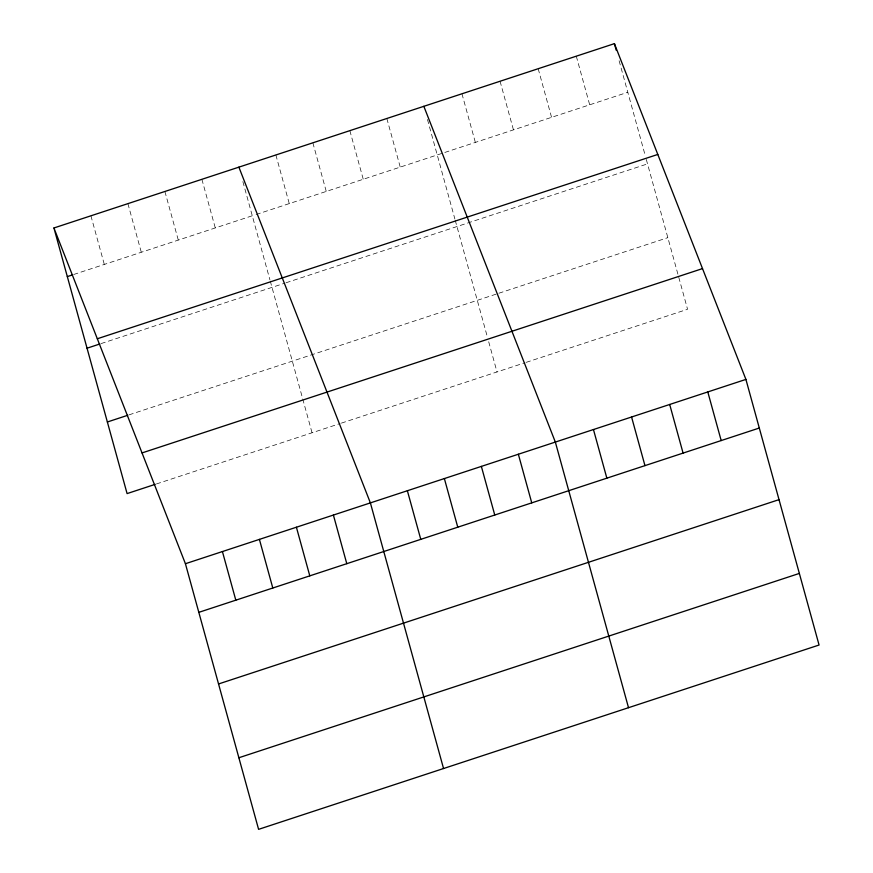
<?xml version="1.0" encoding="UTF-8"?>
<svg xmlns="http://www.w3.org/2000/svg" width="873" height="873" viewBox="0 0 873 873"><rect width="100%" height="100%" fill="white"/><g stroke="black" fill="none" stroke-linecap="round" stroke-linejoin="round"><path stroke-width="0.65" stroke-dasharray="4.37 3.27" d="M73.692 274.493L254.829 214.933M256.105 214.507L627.796 92.276M101.072 343.591L284.762 283.179M286.028 282.765L647.526 163.884M129.051 414.85L497.61 293.655M498.876 293.23L667.845 237.663M156.431 483.948L340.11 423.547M341.387 423.121L524.957 362.753M526.223 362.339L687.575 309.282L645.791 157.609M619.11 60.739L645.442 156.343M576.289 56.188L589.69 104.804M538.183 68.716L551.572 117.342M500.065 81.254L513.455 129.881M461.959 93.782L475.349 142.408M427.464 119.459L454.888 219.014M455.226 220.269L487.32 336.771M488.705 341.79L497.01 371.942M386.848 118.488L400.238 167.103M349.855 130.644L363.255 179.271M312.861 142.812L326.262 191.438M275.879 154.979L289.269 203.605M242.869 181.595L269.921 279.84M270.27 281.095L312.054 432.768M201.892 179.314L215.282 227.929M164.899 191.471L178.288 240.097M127.905 203.638L141.306 252.264M90.912 215.806L104.313 264.432"/><path stroke-width="1.31" d="M53.93 227.973L614.406 43.65L745.913 379.406L819.07 645.027L258.594 829.35L185.425 563.718L53.93 227.973L127.087 493.594L155.154 484.362M67.319 276.599L72.415 274.919M97.318 338.768L657.805 154.445M87.038 348.207L99.795 344.006M107.368 421.986L127.774 415.275M142.037 452.923L702.514 268.6M185.425 563.718L745.913 379.406M198.826 612.344L759.303 428.032M218.545 683.963L779.032 499.64M238.875 757.742L799.352 573.419M423.841 106.32L555.348 442.076L628.516 707.697M238.886 167.147L370.392 502.903L443.549 768.524M614.406 43.65L616.218 50.219M707.796 391.933L721.185 440.559M669.689 404.472L683.079 453.098M631.572 417.01L644.961 465.625M593.454 429.538L606.855 478.164M518.355 454.233L531.744 502.859M481.361 466.4L494.762 515.026M444.368 478.568L457.768 527.194M407.375 490.735L420.775 539.361M333.399 515.059L346.788 563.685M296.405 527.227L309.795 575.853M259.412 539.394L272.802 588.02M222.419 551.561L235.819 600.188"/></g></svg>
